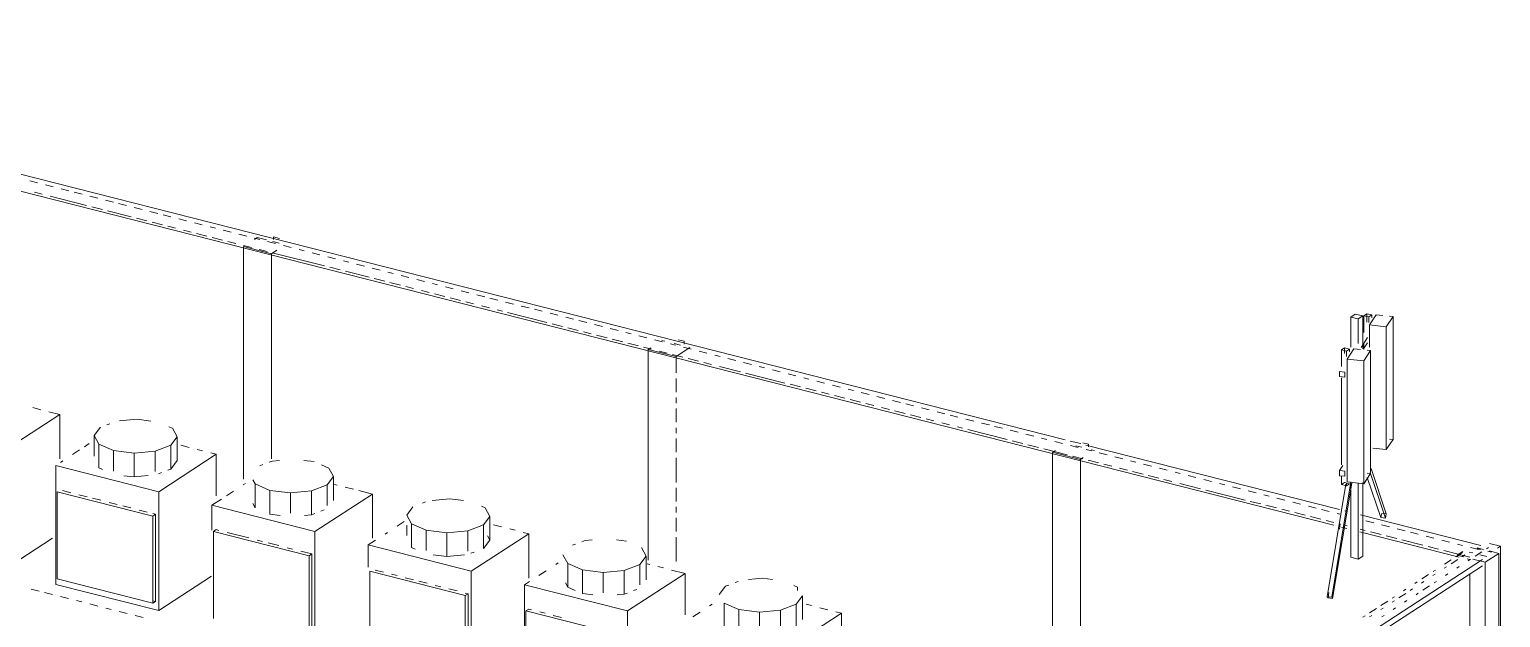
# Paper-space layout '02 Building 3D Model' of a CAD drawing. Header units: millimetres. Extents: x 5 to 415, y 7 to 290.
# Drawn here: x 115.4 to 169.2, y 195.2 to 216.8 of the extents above; entities that cross this region are included whole.
import ezdxf

# ---------------------------------------------------------------- set-up
doc = ezdxf.new("R2010")
doc.units = ezdxf.units.MM
doc.layers.add('MODEL_3D_VIEW', color=7, linetype='Continuous', lineweight=9)

# ---------------------------------------------------------------- blocks, each defined once
blk = doc.blocks.new('SHEET_02_BUILDING_3D')
at = {"layer": 'MODEL_3D_VIEW', "lineweight": 9}
for p, q in [((94.215, 216.752), (153.288, 201.738)), ((163.13, 198.612), (109.227, 212.312)), ((115.668, 211.132), (115.381, 211.205)), ((115.551, 210.796), (115.839, 210.723)), ((116.242, 210.986), (115.955, 211.059)), ((116.126, 210.65), (117.466, 210.309)), ((116.817, 210.84), (116.53, 210.913)), ((117.296, 210.718), (117.008, 210.791)), ((117.87, 210.572), (117.583, 210.645)), ((117.658, 210.261), (118.041, 210.163)), ((118.444, 210.426), (118.157, 210.499)), ((118.232, 210.115), (119.094, 209.896)), ((118.923, 210.305), (118.636, 210.378)), ((119.498, 210.159), (119.21, 210.232)), ((120.072, 210.013), (119.785, 210.086)), ((119.285, 209.847), (119.668, 209.75)), ((119.86, 209.701), (120.243, 209.604)), ((120.551, 209.891), (120.264, 209.964)), ((120.434, 209.555), (120.721, 209.482)), ((121.125, 209.745), (120.838, 209.818)), ((121.7, 209.599), (121.413, 209.672)), ((121.009, 209.409), (121.296, 209.336)), ((121.487, 209.287), (121.87, 209.19)), ((122.178, 209.477), (121.987, 209.526)), ((122.062, 209.141), (122.445, 209.044)), ((122.753, 209.331), (122.466, 209.404)), ((123.327, 209.185), (123.04, 209.258)), ((123.714, 209.133), (123.613, 209.067)), ((123.806, 209.064), (123.615, 209.112)), ((124.055, 209.046), (123.714, 209.133)), ((124.313, 209.157), (124.529, 209.102)), ((124.313, 209.058), (124.313, 209.157)), ((122.636, 208.995), (122.923, 208.922)), ((123.209, 208.804), (124.233, 208.544)), ((123.209, 208.804), (123.209, 200.298)), ((123.211, 208.849), (123.498, 208.776)), ((123.785, 208.703), (124.072, 208.63)), ((124.381, 208.918), (124.093, 208.991)), ((124.233, 208.544), (124.435, 208.675)), ((124.233, 201.039), (124.233, 208.544)), ((124.264, 208.582), (126.179, 208.095)), ((124.51, 208.93), (124.283, 208.988)), ((124.955, 208.772), (124.668, 208.845)), ((125.434, 208.65), (125.242, 208.699)), ((126.008, 208.504), (125.721, 208.577)), ((126.583, 208.358), (126.295, 208.431)), ((126.37, 208.046), (126.753, 207.949)), ((127.061, 208.236), (126.87, 208.285)), ((127.636, 208.09), (127.349, 208.163)), ((128.21, 207.944), (127.923, 208.017)), ((126.945, 207.9), (127.806, 207.681)), ((127.998, 207.633), (128.381, 207.535)), ((128.689, 207.823), (128.497, 207.871)), ((128.572, 207.487), (128.955, 207.389)), ((129.263, 207.677), (128.976, 207.75)), ((129.838, 207.531), (129.551, 207.604)), ((130.317, 207.409), (130.125, 207.458)), ((129.147, 207.341), (129.434, 207.268)), ((129.721, 207.195), (130.008, 207.122)), ((130.2, 207.073), (130.583, 206.976)), ((130.891, 207.263), (130.604, 207.336)), ((130.774, 206.927), (131.157, 206.83)), ((131.465, 207.117), (131.178, 207.19)), ((132.04, 206.971), (131.753, 207.044)), ((132.519, 206.849), (132.231, 206.922)), ((131.349, 206.781), (131.636, 206.708)), ((131.923, 206.635), (132.21, 206.562)), ((132.498, 206.489), (132.689, 206.44)), ((133.093, 206.703), (132.806, 206.776)), ((132.881, 206.392), (134.317, 206.027)), ((133.668, 206.557), (133.38, 206.63)), ((134.146, 206.436), (133.859, 206.509)), ((134.721, 206.29), (134.434, 206.363)), ((163.918, 206.335), (163.749, 206.225)), ((164.187, 206.266), (163.918, 206.335)), ((164.345, 206.347), (164.235, 206.276)), ((164.52, 206.303), (164.345, 206.347)), ((164.345, 206.039), (164.345, 206.347)), ((164.684, 206.312), (164.439, 205.937)), ((164.93, 206.285), (164.684, 206.312)), ((134.508, 205.978), (134.891, 205.881)), ((135.295, 206.144), (135.008, 206.217)), ((135.083, 205.832), (135.466, 205.735)), ((135.774, 206.022), (135.487, 206.095)), ((136.348, 205.876), (136.061, 205.949)), ((136.923, 205.73), (136.636, 205.803)), ((163.749, 206.225), (164.019, 206.157)), ((163.749, 205.126), (163.749, 206.225)), ((164.019, 206.157), (164.187, 206.266)), ((164.019, 205.258), (164.019, 206.157)), ((164.187, 206.266), (164.187, 205.067)), ((164.235, 206.276), (164.41, 206.232)), ((164.235, 205.66), (164.235, 206.276)), ((164.41, 206.232), (164.52, 206.303)), ((164.41, 206.026), (164.41, 206.232)), ((164.439, 205.937), (165.052, 205.871)), ((164.439, 205.12), (164.439, 205.937)), ((164.52, 206.303), (164.52, 206.2)), ((165.052, 205.871), (165.298, 206.245)), ((165.052, 201.374), (165.052, 205.871)), ((165.298, 206.245), (165.175, 206.258)), ((165.298, 201.748), (165.298, 206.245)), ((135.657, 205.686), (135.944, 205.613)), ((136.136, 205.564), (136.519, 205.467)), ((136.71, 205.418), (137.093, 205.321)), ((137.402, 205.608), (137.21, 205.657)), ((137.285, 205.272), (137.668, 205.175)), ((137.976, 205.462), (137.689, 205.535)), ((138.55, 205.316), (138.263, 205.389)), ((138.641, 205.339), (138.527, 205.368)), ((139.029, 205.195), (138.838, 205.243)), ((139.209, 205.195), (138.982, 205.252)), ((139.126, 205.392), (139.342, 205.338)), ((139.342, 205.338), (139.342, 205.239)), ((164.127, 205.114), (164.363, 205.474)), ((164.235, 205.043), (164.235, 205.249)), ((164.245, 205.105), (164.363, 205.286)), ((137.859, 205.126), (138.147, 205.053)), ((138.123, 205.105), (138.022, 205.039)), ((138.022, 205.039), (139.045, 204.779)), ((138.022, 205.039), (138.022, 197.334)), ((138.434, 204.98), (138.721, 204.907)), ((138.912, 204.859), (139.295, 204.761)), ((139.045, 204.779), (139.55, 205.108)), ((139.045, 204.179), (139.045, 204.779)), ((139.604, 205.049), (139.316, 205.122)), ((139.487, 204.713), (139.87, 204.615)), ((140.178, 204.903), (139.891, 204.976)), ((140.657, 204.781), (140.465, 204.83)), ((141.231, 204.635), (140.944, 204.708)), ((163.526, 205.099), (163.417, 205.028)), ((163.417, 205.028), (163.592, 204.983)), ((163.417, 204.411), (163.417, 205.028)), ((163.701, 205.055), (163.526, 205.099)), ((163.526, 204.894), (163.526, 205.099)), ((163.592, 204.983), (163.701, 205.055)), ((163.592, 204.778), (163.592, 204.983)), ((163.866, 205.064), (163.62, 204.689)), ((163.701, 205.055), (163.701, 204.952)), ((164.111, 205.037), (163.866, 205.064)), ((164.234, 204.623), (164.479, 204.997)), ((164.479, 204.997), (164.357, 205.01)), ((164.479, 200.5), (164.479, 204.997)), ((140.061, 204.567), (140.349, 204.494)), ((140.636, 204.421), (141.402, 204.226)), ((141.806, 204.489), (141.518, 204.562)), ((141.593, 204.177), (143.029, 203.812)), ((142.284, 204.367), (142.093, 204.416)), ((142.859, 204.221), (142.572, 204.294)), ((163.336, 204.234), (163.336, 204.045)), ((163.536, 204.212), (163.336, 204.234)), ((163.536, 204.024), (163.536, 204.212)), ((163.62, 204.689), (164.234, 204.623)), ((163.62, 200.192), (163.62, 204.689)), ((164.234, 200.126), (164.234, 204.623)), ((139.045, 203.478), (139.045, 203.979)), ((143.433, 204.075), (143.146, 204.148)), ((143.221, 203.764), (143.604, 203.666)), ((143.912, 203.954), (143.721, 204.002)), ((143.795, 203.618), (144.178, 203.52)), ((144.486, 203.808), (144.199, 203.881)), ((145.061, 203.662), (144.774, 203.735)), ((163.336, 204.045), (163.536, 204.024)), ((163.417, 200.815), (163.417, 204)), ((139.045, 203.078), (139.045, 203.278)), ((144.37, 203.472), (144.657, 203.399)), ((144.849, 203.35), (145.231, 203.253)), ((145.54, 203.54), (145.348, 203.589)), ((145.423, 203.204), (145.806, 203.107)), ((146.114, 203.394), (145.827, 203.467)), ((146.689, 203.248), (146.401, 203.321)), ((147.263, 203.102), (146.976, 203.175)), ((114.38, 201.289), (116.483, 202.658)), ((115.789, 202.835), (115.491, 202.911)), ((116.483, 202.658), (116.087, 202.759)), ((116.483, 201.039), (116.483, 202.658)), ((139.045, 202.378), (139.045, 202.878)), ((145.997, 203.058), (146.285, 202.985)), ((146.572, 202.912), (146.859, 202.839)), ((147.051, 202.79), (147.434, 202.693)), ((147.742, 202.98), (147.455, 203.053)), ((147.625, 202.644), (148.008, 202.547)), ((148.316, 202.834), (148.029, 202.907)), ((148.891, 202.688), (148.603, 202.761)), ((149.369, 202.567), (149.082, 202.64)), ((117.738, 201.885), (117.968, 202.192)), ((118.199, 202.279), (118.315, 202.323)), ((118.674, 202.423), (119.314, 202.483)), ((119.314, 202.483), (119.817, 202.42)), ((120.472, 202.213), (120.607, 202.154)), ((120.607, 202.154), (120.784, 201.842)), ((139.045, 201.977), (139.045, 202.177)), ((148.2, 202.498), (148.487, 202.425)), ((148.774, 202.352), (149.061, 202.279)), ((149.348, 202.206), (149.54, 202.158)), ((149.944, 202.421), (149.657, 202.494)), ((149.731, 202.109), (151.168, 201.744)), ((150.518, 202.275), (150.231, 202.348)), ((150.997, 202.153), (150.71, 202.226)), ((151.571, 202.007), (151.284, 202.08)), ((117.559, 201.592), (117.384, 201.477)), ((117.738, 201.139), (117.738, 201.885)), ((117.915, 201.572), (117.738, 201.885)), ((117.915, 200.702), (117.915, 201.572)), ((118.453, 201.337), (117.915, 201.572)), ((120.554, 201.535), (119.977, 201.316)), ((120.784, 201.842), (120.554, 201.535)), ((120.554, 201.535), (120.554, 200.664)), ((120.784, 200.971), (120.784, 201.842)), ((121.214, 201.456), (120.917, 201.532)), ((139.045, 201.277), (139.045, 201.777)), ((151.359, 201.695), (151.742, 201.598)), ((152.146, 201.861), (151.859, 201.934)), ((151.933, 201.549), (152.316, 201.452)), ((152.625, 201.739), (152.433, 201.788)), ((153.199, 201.593), (152.912, 201.666)), ((153.48, 201.689), (153.863, 201.592)), ((153.774, 201.447), (153.486, 201.52)), ((153.908, 201.459), (153.681, 201.516)), ((153.939, 201.628), (154.154, 201.573)), ((154.054, 201.543), (163.341, 199.183)), ((154.154, 201.573), (154.154, 201.474)), ((165.298, 201.748), (165.052, 201.374)), ((165.175, 201.761), (165.298, 201.748)), ((116.595, 200.964), (116.508, 200.907)), ((117.209, 201.363), (116.946, 201.192)), ((118.453, 200.591), (118.453, 201.337)), ((119.208, 201.244), (118.453, 201.337)), ((119.977, 201.316), (119.208, 201.244)), ((119.208, 200.373), (119.208, 201.244)), ((119.977, 200.57), (119.977, 201.316)), ((120.103, 199.835), (122.207, 201.204)), ((120.554, 200.664), (120.784, 200.971)), ((121.71, 201.33), (121.512, 201.38)), ((122.207, 201.204), (122.008, 201.254)), ((122.207, 199.686), (122.207, 201.204)), ((124.153, 200.912), (124.268, 200.956)), ((124.268, 200.956), (124.525, 200.98)), ((125.415, 200.981), (125.792, 200.934)), ((139.045, 200.176), (139.045, 201.077)), ((152.508, 201.403), (153.37, 201.184)), ((152.936, 201.34), (152.835, 201.275)), ((152.835, 201.275), (153.858, 201.014)), ((152.835, 201.275), (152.835, 193.769)), ((153.561, 201.136), (153.944, 201.038)), ((153.858, 201.014), (153.959, 201.08)), ((153.858, 193.91), (153.858, 201.014)), ((154.252, 201.326), (154.061, 201.374)), ((154.136, 200.99), (154.519, 200.892)), ((154.363, 201.343), (154.249, 201.372)), ((154.827, 201.18), (154.539, 201.253)), ((155.401, 201.034), (155.114, 201.107)), ((155.88, 200.912), (155.688, 200.961)), ((165.052, 201.374), (164.561, 201.427)), ((116.332, 200.793), (120.103, 199.835)), ((116.332, 200.793), (116.332, 196.441)), ((117.915, 200.702), (118.05, 200.643)), ((118.831, 200.42), (119.208, 200.373)), ((119.208, 200.373), (119.72, 200.421)), ((120.092, 200.489), (120.208, 200.533)), ((120.438, 200.621), (120.554, 200.664)), ((123.807, 200.781), (123.922, 200.825)), ((126.061, 200.817), (126.33, 200.7)), ((126.508, 200.387), (126.277, 200.08)), ((126.33, 200.7), (126.508, 200.387)), ((126.508, 199.517), (126.508, 200.387)), ((154.71, 200.844), (154.997, 200.771)), ((155.284, 200.698), (155.572, 200.625)), ((155.763, 200.576), (156.146, 200.479)), ((156.454, 200.766), (156.167, 200.839)), ((156.338, 200.43), (156.721, 200.333)), ((157.029, 200.62), (156.742, 200.693)), ((157.507, 200.498), (157.316, 200.547)), ((158.082, 200.352), (157.795, 200.425)), ((163.455, 200.788), (163.336, 200.607)), ((163.336, 200.607), (163.336, 200.419)), ((163.536, 200.586), (163.336, 200.607)), ((163.336, 200.419), (163.536, 200.397)), ((163.417, 200.096), (163.417, 200.404)), ((163.536, 200.397), (163.536, 200.586)), ((164.479, 200.5), (164.234, 200.126)), ((164.357, 200.513), (164.479, 200.5)), ((165.017, 198.867), (164.46, 200.534)), ((164.496, 200.686), (165.052, 199.02)), ((116.884, 199.798), (116.584, 199.874)), ((122.844, 199.852), (122.581, 199.681)), ((123.283, 200.137), (123.195, 200.08)), ((123.638, 200.118), (123.549, 200.274)), ((123.638, 199.247), (123.638, 200.118)), ((124.176, 199.883), (123.638, 200.118)), ((124.176, 199.012), (124.176, 199.883)), ((124.931, 199.789), (124.176, 199.883)), ((125.7, 199.861), (124.931, 199.789)), ((126.277, 200.08), (125.7, 199.861)), ((125.7, 198.991), (125.7, 199.861)), ((126.277, 200.08), (126.277, 199.334)), ((126.64, 200.077), (126.54, 200.102)), ((127.235, 199.926), (126.937, 200.001)), ((127.93, 199.749), (127.434, 199.875)), ((139.045, 199.476), (139.045, 199.976)), ((156.912, 200.284), (157.199, 200.211)), ((157.487, 200.138), (158.252, 199.943)), ((158.656, 200.206), (158.369, 200.279)), ((158.444, 199.895), (159.88, 199.53)), ((159.135, 200.085), (158.944, 200.133)), ((159.71, 199.939), (159.422, 200.012)), ((160.284, 199.793), (159.997, 199.866)), ((163.566, 200.114), (162.884, 195.989)), ((163.053, 195.97), (163.752, 200.196)), ((163.088, 195.926), (163.787, 200.152)), ((163.417, 200.096), (163.526, 200.167)), ((163.592, 200.051), (163.417, 200.096)), ((163.526, 200.167), (163.701, 200.123)), ((163.592, 200.051), (163.592, 200.154)), ((163.701, 200.123), (163.592, 200.051)), ((164.234, 200.126), (163.62, 200.192)), ((163.749, 197.434), (163.749, 200.131)), ((164.019, 197.366), (164.019, 200.163)), ((164.187, 200.173), (164.187, 197.475)), ((164.848, 198.885), (164.357, 200.356)), ((116.383, 199.833), (119.884, 198.944)), ((116.383, 199.833), (116.383, 196.642)), ((117.484, 199.645), (117.184, 199.721)), ((117.984, 199.518), (117.684, 199.594)), ((118.585, 199.365), (118.284, 199.442)), ((119.085, 199.238), (118.785, 199.314)), ((120.103, 195.483), (120.103, 199.835)), ((122.406, 199.566), (122.055, 199.338)), ((122.055, 199.338), (125.826, 198.38)), ((122.055, 199.338), (122.055, 198.427)), ((123.549, 199.404), (123.638, 199.247)), ((124.931, 199.043), (124.931, 199.789)), ((125.826, 198.38), (127.93, 199.749)), ((127.93, 198.13), (127.93, 199.749)), ((129.761, 199.414), (129.876, 199.458)), ((130.12, 199.514), (130.76, 199.574)), ((130.76, 199.574), (131.264, 199.511)), ((160.072, 199.481), (160.455, 199.384)), ((160.763, 199.671), (160.571, 199.72)), ((160.646, 199.335), (161.029, 199.238)), ((161.337, 199.525), (161.05, 199.598)), ((161.912, 199.379), (161.624, 199.452)), ((162.486, 199.233), (162.199, 199.306)), ((119.685, 199.086), (119.385, 199.162)), ((119.884, 198.944), (119.985, 199.009)), ((119.884, 195.752), (119.884, 198.944)), ((119.985, 199.009), (119.885, 199.035)), ((119.985, 195.818), (119.985, 199.009)), ((124.176, 199.012), (124.554, 198.966)), ((125.444, 198.967), (125.7, 198.991)), ((125.7, 198.991), (125.815, 199.035)), ((126.046, 199.122), (126.161, 199.166)), ((129.184, 198.976), (129.414, 199.283)), ((129.361, 198.663), (129.184, 198.976)), ((131.919, 199.304), (132.053, 199.245)), ((132.231, 198.932), (132, 198.626)), ((132.053, 199.245), (132.231, 198.932)), ((132.231, 198.062), (132.231, 198.932)), ((139.045, 199.075), (139.045, 199.275)), ((139.045, 198.375), (139.045, 198.875)), ((161.221, 199.189), (161.508, 199.116)), ((161.699, 199.067), (162.082, 198.97)), ((162.274, 198.921), (162.657, 198.824)), ((162.965, 199.111), (162.678, 199.184)), ((162.848, 198.775), (163.135, 198.702)), ((163.348, 199.014), (163.252, 199.038)), ((163.533, 199.134), (163.629, 199.11)), ((164.107, 198.988), (168.512, 197.869)), ((164.592, 198.698), (164.305, 198.771)), ((164.848, 198.885), (164.884, 199.038)), ((165.017, 198.867), (164.848, 198.885)), ((164.884, 199.038), (165.052, 199.02)), ((165.052, 199.02), (165.017, 198.867)), ((122.207, 198.445), (122.106, 198.379)), ((122.106, 198.379), (125.607, 197.489)), ((122.106, 198.379), (122.106, 195.188)), ((122.307, 198.419), (122.207, 198.445)), ((123.407, 198.14), (122.607, 198.343)), ((125.826, 194.028), (125.826, 198.38)), ((128.48, 198.34), (128.392, 198.283)), ((129.093, 198.74), (128.83, 198.568)), ((129.184, 198.23), (129.184, 198.603)), ((129.361, 197.793), (129.361, 198.663)), ((129.899, 198.428), (129.361, 198.663)), ((129.899, 197.682), (129.899, 198.428)), ((130.654, 198.334), (129.899, 198.428)), ((131.423, 198.407), (130.654, 198.334)), ((130.654, 197.464), (130.654, 198.334)), ((132, 198.626), (131.423, 198.407)), ((131.423, 197.661), (131.423, 198.407)), ((131.549, 196.925), (133.653, 198.295)), ((132, 198.626), (132, 197.755)), ((132.661, 198.547), (132.363, 198.623)), ((133.157, 198.421), (132.958, 198.471)), ((133.653, 198.295), (133.454, 198.345)), ((133.653, 196.675), (133.653, 198.295)), ((163.335, 198.46), (163.369, 198.661)), ((163.609, 198.491), (163.417, 198.539)), ((163.518, 198.605), (163.614, 198.581)), ((167.726, 197.444), (164.088, 198.369)), ((164.093, 198.459), (164.284, 198.41)), ((164.476, 198.362), (164.859, 198.264)), ((165.167, 198.552), (164.88, 198.625)), ((165.741, 198.406), (165.454, 198.479)), ((166.22, 198.284), (165.933, 198.357)), ((116.22, 198.135), (114.38, 196.937)), ((123.908, 198.012), (123.707, 198.063)), ((124.508, 197.86), (124.108, 197.962)), ((125.008, 197.733), (124.808, 197.784)), ((128.042, 198.055), (127.779, 197.884)), ((127.779, 197.884), (131.549, 196.925)), ((127.779, 197.884), (127.779, 197.074)), ((129.361, 197.793), (129.496, 197.734)), ((132, 197.755), (132.231, 198.062)), ((132.231, 198.062), (132.142, 198.218)), ((135.253, 197.872), (135.368, 197.916)), ((135.599, 198.003), (135.715, 198.047)), ((135.715, 198.047), (135.971, 198.071)), ((136.861, 198.072), (137.238, 198.025)), ((137.776, 197.791), (137.954, 197.478)), ((139.045, 197.274), (139.045, 198.175)), ((165.05, 198.216), (165.433, 198.118)), ((165.625, 198.07), (166.391, 197.875)), ((166.795, 198.138), (166.507, 198.211)), ((166.582, 197.826), (166.965, 197.729)), ((167.369, 197.992), (167.082, 198.065)), ((167.848, 197.87), (167.656, 197.919)), ((168.422, 197.724), (168.135, 197.797)), ((168.361, 197.755), (168.496, 197.721)), ((168.607, 197.723), (168.38, 197.781)), ((168.799, 197.796), (168.716, 197.742)), ((169.236, 197.837), (168.832, 197.94)), ((169.124, 197.764), (169.236, 197.837)), ((169.236, 77.233), (169.236, 197.837)), ((125.708, 197.555), (125.308, 197.656)), ((125.607, 197.489), (125.708, 197.555)), ((125.607, 194.298), (125.607, 197.489)), ((125.708, 194.363), (125.708, 197.555)), ((130.151, 197.527), (130.654, 197.464)), ((130.654, 197.464), (131.295, 197.524)), ((131.538, 197.58), (131.654, 197.624)), ((134.729, 197.228), (134.641, 197.171)), ((135.084, 197.208), (134.907, 197.521)), ((135.084, 196.338), (135.084, 197.208)), ((135.623, 196.974), (135.084, 197.208)), ((137.723, 197.171), (137.146, 196.952)), ((137.954, 197.478), (137.723, 197.171)), ((137.723, 197.171), (137.723, 196.425)), ((137.954, 196.608), (137.954, 197.478)), ((138.086, 197.168), (137.987, 197.193)), ((156.865, 189.735), (168.569, 197.354)), ((164.019, 197.366), (163.749, 197.434)), ((164.187, 197.475), (164.019, 197.366)), ((167.157, 197.68), (168.114, 197.437)), ((167.18, 197.181), (167.429, 197.343)), ((167.673, 197.356), (167.424, 197.194)), ((167.595, 197.451), (167.844, 197.613)), ((167.849, 197.641), (167.648, 197.51)), ((167.648, 197.51), (167.875, 197.452)), ((167.922, 197.518), (167.839, 197.464)), ((168.109, 197.347), (168.013, 197.371)), ((168.134, 197.363), (168.051, 197.309)), ((168.218, 197.593), (168.088, 197.626)), ((168.216, 197.365), (168.671, 197.25)), ((168.549, 197.634), (168.3, 197.471)), ((168.344, 197.5), (168.479, 197.588)), ((168.735, 197.462), (168.476, 197.528)), ((168.671, 197.25), (169.176, 197.578)), ((168.671, 185.442), (168.671, 197.25)), ((168.765, 197.652), (168.9, 197.618)), ((169.176, 197.578), (168.835, 197.665)), ((169.176, 185.77), (169.176, 197.578)), ((119.884, 195.752), (116.383, 196.642)), ((122.031, 196.738), (120.103, 195.483)), ((127.829, 196.924), (131.33, 196.034)), ((127.829, 196.924), (127.829, 193.733)), ((128.33, 196.888), (128.03, 196.965)), ((128.83, 196.761), (128.63, 196.812)), ((129.431, 196.609), (129.13, 196.685)), ((131.549, 192.574), (131.549, 196.925)), ((134.291, 196.943), (134.028, 196.771)), ((135.623, 196.103), (135.623, 196.974)), ((136.377, 196.88), (135.623, 196.974)), ((137.146, 196.952), (136.377, 196.88)), ((136.377, 196.134), (136.377, 196.88)), ((137.146, 196.082), (137.146, 196.952)), ((137.272, 195.471), (139.376, 196.84)), ((138.582, 197.042), (138.384, 197.092)), ((139.376, 196.84), (138.88, 196.966)), ((139.376, 195.322), (139.376, 196.84)), ((141.694, 196.616), (142.207, 196.665)), ((142.207, 196.665), (142.584, 196.618)), ((168.569, 197.122), (156.948, 189.557)), ((166.35, 196.641), (166.599, 196.803)), ((166.843, 196.816), (166.76, 196.762)), ((166.765, 196.911), (166.848, 196.965)), ((167.258, 197.086), (167.175, 197.032)), ((167.303, 196.822), (167.22, 196.768)), ((167.718, 197.093), (167.635, 197.039)), ((168.109, 186.989), (168.109, 196.844)), ((115.73, 196.195), (115.438, 196.269)), ((116.218, 196.071), (115.925, 196.145)), ((120.103, 195.483), (116.332, 196.441)), ((129.931, 196.482), (129.631, 196.558)), ((130.431, 196.354), (130.231, 196.405)), ((131.031, 196.202), (130.731, 196.278)), ((131.33, 196.034), (131.431, 196.1)), ((131.431, 196.1), (131.331, 196.126)), ((131.431, 192.909), (131.431, 196.1)), ((133.677, 196.543), (133.502, 196.429)), ((133.502, 196.429), (137.272, 195.471)), ((133.502, 196.429), (133.502, 192.077)), ((134.996, 196.494), (135.084, 196.338)), ((135.084, 196.338), (135.353, 196.221)), ((135.623, 196.103), (136, 196.056)), ((136.89, 196.058), (137.146, 196.082)), ((137.146, 196.082), (137.261, 196.125)), ((137.492, 196.213), (137.608, 196.257)), ((140.63, 196.067), (140.861, 196.374)), ((140.861, 196.374), (140.976, 196.417)), ((141.207, 196.505), (141.322, 196.549)), ((143.365, 196.395), (143.499, 196.336)), ((143.499, 196.212), (143.499, 196.336)), ((162.919, 195.944), (162.953, 196.145)), ((165.764, 196.113), (165.515, 195.951)), ((165.686, 196.208), (165.769, 196.262)), ((166.013, 196.275), (165.93, 196.221)), ((166.101, 196.479), (166.184, 196.533)), ((166.223, 196.119), (166.14, 196.065)), ((166.428, 196.546), (166.345, 196.492)), ((166.638, 196.39), (166.389, 196.227)), ((166.888, 196.552), (166.804, 196.498)), ((116.802, 195.923), (116.51, 195.997)), ((117.289, 195.799), (117.094, 195.848)), ((117.874, 195.65), (117.581, 195.725)), ((118.361, 195.526), (118.166, 195.576)), ((119.985, 195.818), (119.884, 195.752)), ((119.885, 195.843), (119.985, 195.818)), ((131.33, 192.843), (131.33, 196.034)), ((133.653, 195.535), (133.552, 195.47)), ((133.753, 195.51), (133.653, 195.535)), ((140.364, 195.716), (140.277, 195.659)), ((140.808, 194.883), (140.808, 195.754)), ((141.346, 195.519), (140.808, 195.754)), ((143.446, 195.716), (142.869, 195.497)), ((143.677, 196.023), (143.446, 195.716)), ((143.446, 195.716), (143.446, 194.846)), ((143.677, 195.153), (143.677, 196.023)), ((144.008, 195.663), (143.809, 195.713)), ((144.603, 195.512), (144.305, 195.587)), ((162.884, 195.989), (162.919, 195.944)), ((163.053, 195.97), (162.884, 195.989)), ((162.919, 195.944), (163.088, 195.926)), ((163.088, 195.926), (163.053, 195.97)), ((164.441, 195.398), (164.69, 195.56)), ((164.934, 195.573), (164.851, 195.519)), ((164.856, 195.668), (165.105, 195.83)), ((165.349, 195.843), (165.266, 195.789)), ((165.271, 195.938), (165.354, 195.992)), ((165.392, 195.578), (165.309, 195.524)), ((165.807, 195.849), (165.724, 195.795)), ((118.945, 195.378), (118.653, 195.452)), ((119.53, 195.229), (119.237, 195.304)), ((133.552, 195.47), (137.053, 194.58)), ((133.552, 195.47), (133.552, 192.278)), ((134.253, 195.383), (134.053, 195.434)), ((134.854, 195.23), (134.553, 195.307)), ((137.272, 191.119), (137.272, 195.471)), ((139.926, 195.431), (139.663, 195.26)), ((141.346, 194.773), (141.346, 195.519)), ((142.1, 195.425), (141.346, 195.519)), ((142.869, 195.497), (142.1, 195.425)), ((142.1, 194.555), (142.1, 195.425)), ((142.869, 194.751), (142.869, 195.497)), ((142.995, 194.016), (145.099, 195.386)), ((145.099, 195.386), (144.901, 195.436)), ((145.099, 193.766), (145.099, 195.386)), ((164.192, 195.236), (164.275, 195.29)), ((164.519, 195.303), (164.436, 195.249)), ((164.976, 195.308), (164.893, 195.254))]:
    blk.add_line(p, q, dxfattribs=at)

psp = doc.layouts.new('02 Building 3D Model')

# ---------------------------------------------------------------- block references
psp.add_blockref('SHEET_02_BUILDING_3D', (0, 0))

doc.saveas('drawing.dxf')
